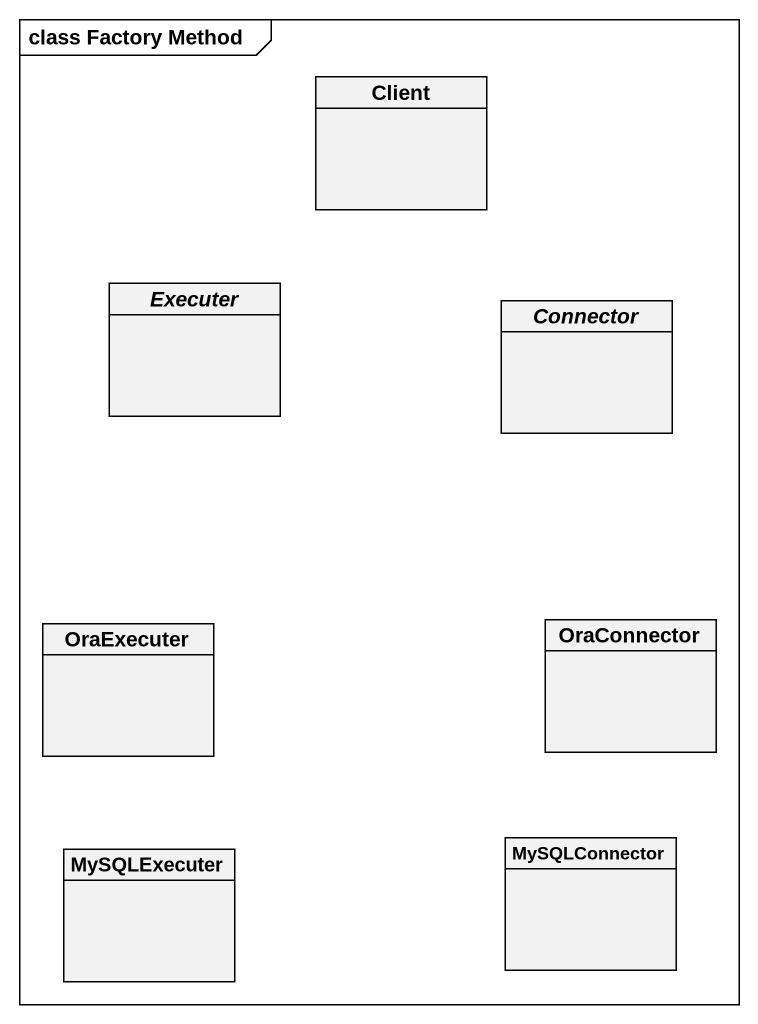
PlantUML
@startuml
mainframe class Factory Method
hide circle
hide empty members
class Client
abstract class Executer
abstract class Connector
class OraExecuter
class OraConnector
class MySQLExecuter
class MySQLConnector
@enduml
